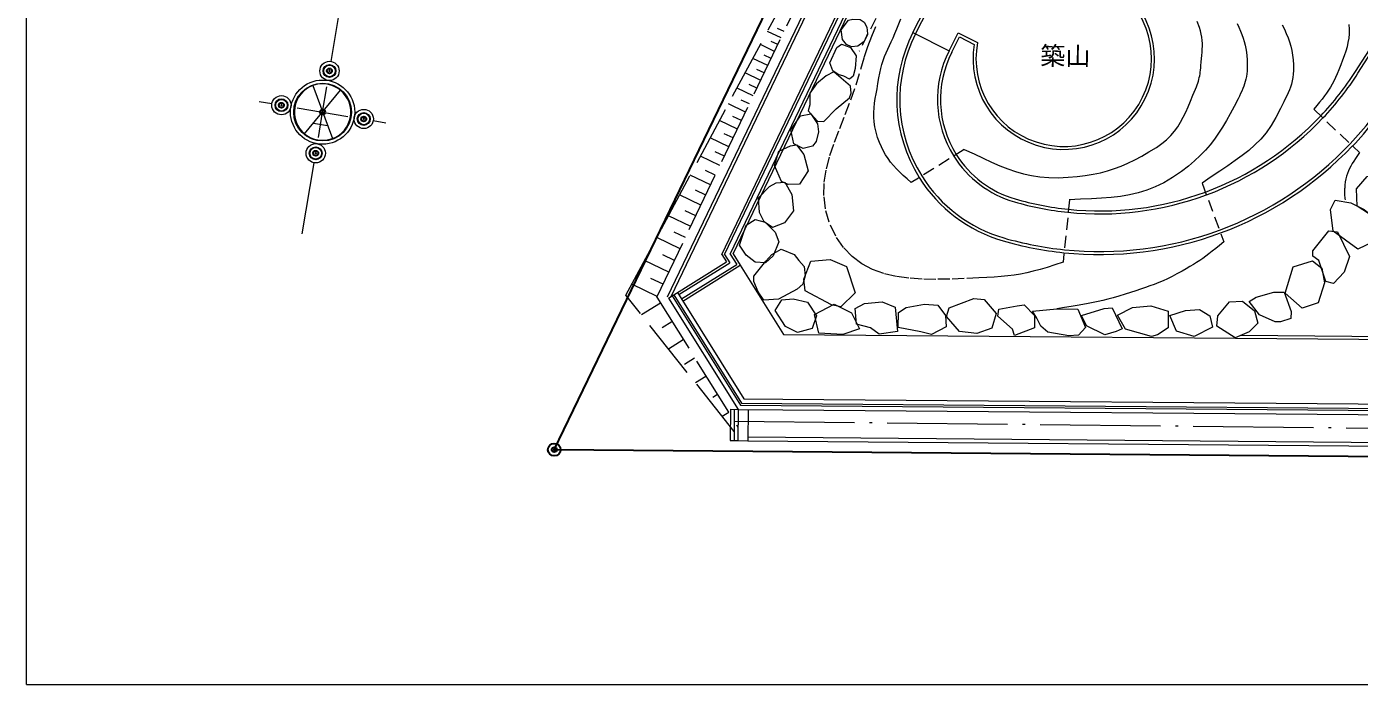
# Model space of a CAD drawing. Units: millimetres, scale not verified. Extents: x -94331 to 144568, y -56598 to 62562.
# Drawn here: x -94331 to -41191, y -50438 to -24210 of the extents above; entities that cross this region are included whole.
import ezdxf
from ezdxf.enums import TextEntityAlignment as Align

# ---------------------------------------------------------------- set-up
doc = ezdxf.new("R2010")
doc.units = ezdxf.units.MM
doc.header["$LTSCALE"] = 400
doc.header["$PDMODE"] = 32
doc.header["$PDSIZE"] = 200
for name, pattern in [('DASHED', [7.5, 6, -1.5]), ('DASHED1', [1.8, 1.2, -0.6]), ('LONG_DASHED_DOTTED', [15.25, 12, -1.5, 0.25, -1.5])]:
    doc.linetypes.add(name, pattern=pattern)
for name, color, linetype, lineweight in [('0-0_芯', 1, 'Continuous', 30), ('0-2_壁', 7, 'Continuous', 9), ('0-3_建具', 7, 'DASHED1', 9), ('0-F_0', 7, 'Continuous', 9)]:
    doc.layers.add(name, color=color, linetype=linetype, lineweight=lineweight)
doc.layers.add('0-7_ハッチ', color=7, linetype='Continuous')
doc.styles.add('ＭＳ ゴシック', font='')
doc.styles.get('ＭＳ ゴシック').set_extended_font_data('MS Gothic')

msp = doc.modelspace()

# ---------------------------------------------------------------- linework, layer by layer
at = {"layer": '0-0_芯', "color": 7, "lineweight": 9}
for p, q in [((-82193.4, -25597.4), (-81265.6, -20042.4)), ((-82925.3, -26562.4), (-82136.3, -28672.5)), ((-83247.3, -28486.6), (-81814.3, -26748.3)), ((-85055.8, -27195.7), (-84550.8, -27280.1)), ((-83540.8, -27448.7), (-81520.8, -27786.1)), ((-82889.8, -28052.9), (-82333.2, -28146)), ((-80510.8, -27954.8), (-80005.8, -28039.2)), ((-83341.1, -32469.1), (-82868.2, -29637.5))]:
    msp.add_line(p, q, dxfattribs=at)
at = {"layer": '0-0_芯'}
msp.add_lwpolyline([(35109.2, 7848.5), (35408.3, 7825.7), (35218, 5327.1), (35201.4, 3158.4), (37913.4, 2928.8), (35928.5, -42009), (-73293, -41079.1), (-64436, -22732.8), (-64353, 4358), (-64252, 15146.2), (-63056, 16374.1)], dxfattribs=at)
at = {"layer": '0-0_芯', "color": 7, "lineweight": 9}
msp.add_lwpolyline([(-82699.5, -28627.4), (-82530.8, -27617.4), (-82362.1, -26607.4)], dxfattribs=at)
for centre, radius in [((-82256.7, -25976.2), 384), ((-82256.7, -25976.2), 256), ((-82256.7, -25976.2), 230.4), ((-82530.8, -27617.4), 1280), ((-82530.8, -27617.4), 1152), ((-84172.1, -27343.3), 384), ((-84172.1, -27343.3), 256), ((-84172.1, -27343.3), 230.4), ((-80889.6, -27891.6), 384), ((-80889.6, -27891.6), 256), ((-80889.6, -27891.6), 230.4), ((-82804.9, -29258.7), 384), ((-82804.9, -29258.7), 256), ((-82804.9, -29258.7), 230.4)]:
    msp.add_circle(centre, radius, dxfattribs=at)
at = {"layer": '0-0_芯'}
msp.add_circle((-73293, -41079.1), 250, dxfattribs=at)
at = {"layer": '0-0_芯', "color": 7, "lineweight": 9}
for start, end in [(110.5, 230.5), (50.5, 110.5), (290.5, 50.5), (230.5, 290.5)]:
    msp.add_arc((-82530.8, -27617.4), 1126.4, start, end, dxfattribs=at)
at = {"layer": '0-0_芯', "color": 7}
for p in [(-82256.7, -25976.2), (-84172.1, -27343.3), (-82530.8, -27617.4), (-80889.6, -27891.6), (-82804.9, -29258.7)]:
    msp.add_point(p, dxfattribs=at)
at = {"layer": '0-0_芯'}
msp.add_point((-73293, -41079.1), dxfattribs=at)
at = {"layer": '0-2_壁', "linetype": 'DASHED'}
for p, q in [((-70438.6, -34914.1), (-63272, -21572.4)), ((-64251.2, -24658), (-64790.7, -24399.6)), ((-64127.7, -24400.2), (-64385.5, -24276.7)), ((-58991.8, -24442.5), (-57546.1, -25173.3)), ((-64509.5, -25197.5), (-65074, -24927.1)), ((-64380.4, -24927.7), (-64650.1, -24798.6)), ((-64779.9, -25762), (-65370.5, -25479.1)), ((-64644.7, -25479.7), (-64926.9, -25344.6)), ((-64921.3, -26057.3), (-65216.6, -25915.9)), ((-65062.7, -26352.6), (-65680.8, -26056.7)), ((-65210.7, -26661.7), (-65519.7, -26513.7)), ((-65358.7, -26970.7), (-66005.4, -26661)), ((-65668.4, -27617.4), (-66345, -27293.3)), ((-65513.5, -27294), (-65836.9, -27139.2)), ((-65992.4, -28294), (-66700.4, -27955)), ((-65830.4, -27955.7), (-66168.7, -27793.7)), ((-66331.5, -29002.1), (-67072.3, -28647.3)), ((-66161.9, -28648), (-66516, -28478.5)), ((-66508.9, -29372.5), (-66879.3, -29195.1)), ((-66686.3, -29742.9), (-67461.5, -29371.7)), ((-67057.5, -30518.1), (-67868.6, -30129.7)), ((-66871.9, -30130.5), (-67259.5, -29944.9)), ((-67251.7, -30923.7), (-67657.3, -30729.5)), ((-67445.9, -31329.2), (-68294.6, -30922.8)), ((-67852.4, -32178), (-68740.4, -31752.7)), ((-67649.1, -31753.6), (-68073.5, -31550.4)), ((-68065, -32622), (-68509, -32409.4)), ((-68277.6, -33066), (-69206.9, -32621)), ((-68500.1, -33530.6), (-68964.7, -33308.1)), ((-68722.6, -33995.3), (-69694.9, -33529.6)), ((-69188.2, -34967.6), (-70205.6, -34480.4)), ((-68955.4, -34481.4), (-69441.6, -34248.6)), ((-66122.7, -40351), (-70438.6, -34914.1)), ((-69204.7, -35002), (-65971.3, -40179.4)), ((-69059.2, -35235), (-69811.1, -35704.6)), ((-68990.2, -36202), (-68605.4, -35961.7)), ((-68739, -37055.2), (-68151.6, -36688.3)), ((-68095.6, -37663.5), (-67697.7, -37415)), ((-67666.9, -38405.8), (-67243.9, -38141.6)), ((-66976.9, -38985), (-66790.1, -38868.3)), ((-66336.3, -39594.9), (-66594.8, -39756.4)), ((-66265.4, -39468.9), (-66275.8, -40715.5))]:
    msp.add_line(p, q, dxfattribs=at)
at = {"layer": '0-2_壁'}
for p, q in [((-68771.8, -34977.8), (-62445.9, -21768)), ((-68635.1, -34970.2), (-62325.4, -21794.2)), ((-66614.4, -33297.4), (-61220.9, -22034.6)), ((-66500.5, -33291), (-61120.5, -22056.4)), ((-66272.6, -33278.3), (-60919.7, -22100.1)), ((-66158.7, -33271.9), (-60819.2, -22122)), ((-58991.8, -24442.4), (-57655.7, -21799.5)), ((-58884.7, -24496.6), (-57548.6, -21853.7)), ((-41345.9, -26002.3), (-40255.9, -24311.8)), ((-41245, -26067.3), (-40155, -24376.9)), ((-57546.1, -25173.3), (-57183.6, -24456.3)), ((-57439, -25227.5), (-57130.9, -24618.1)), ((-57183.6, -24456.3), (-56418.1, -24848.2)), ((-57130.9, -24618.1), (-56551.3, -24914.8)), ((-66614.4, -33297.4), (-66429.8, -33592.9)), ((-66500.5, -33291), (-66292, -33624.8)), ((-66272.6, -33278.3), (-66016.5, -33688.5)), ((-66158.7, -33271.9), (-65878.7, -33720.3)), ((-68736.9, -35033.7), (-66429.8, -33592.9)), ((-68327.7, -34896.1), (-66292, -33624.8)), ((-68221.7, -35065.7), (-66016.5, -33688.5)), ((-68168.8, -35150.5), (-65878.7, -33720.3)), ((-65878.7, -33720.3), (-64151.2, -36486.3)), ((-68736.9, -35033.7), (-65965.4, -39471.4)), ((-68592.7, -34943.7), (-65870.7, -39302.2)), ((-68524.8, -34901.3), (-65826.1, -39222.5)), ((-68380.6, -34811.2), (-65731.4, -39053.3)), ((-45910.3, -36517.5), (-37926.4, -36583.6)), ((-65870.7, -39302.2), (35258.9, -40140.2)), ((-65826.1, -39222.5), (35259.6, -40060.2)), ((-66265.4, -39468.9), (-65965.4, -39471.4)), ((-66115.4, -39470.2), (-66125.8, -40716.8)), ((-65965.4, -39471.4), (-65975.8, -40718)), ((-65565.5, -39474.7), (-65575.8, -40721.4)), ((-66275.8, -40715.5), (-65975.8, -40718)), ((-65975.8, -40718), (-65575.8, -40721.4)), ((-65575.8, -40721.4), (35246.7, -41575.4)), ((-65574.6, -40571.4), (35248, -41425.4))]:
    msp.add_line(p, q, dxfattribs=at)
at = {"layer": '0-2_壁', "linetype": 'LONG_DASHED_DOTTED'}
msp.add_line((-66119.4, -39942.3), (35251.2, -41040), dxfattribs=at)
at = {"layer": '0-2_壁', "linetype": 'DASHED'}
msp.add_lwpolyline([(-69204.7, -35002), (-62827.4, -21684.9), (-63286, 3763.3), (-63272, -21572.4)], dxfattribs=at)
at = {"layer": '0-2_壁'}
for points in [[(-60931.7, -24037), (-60833.3, -24229.2), (-60796.5, -24494.9), (-60934, -24802.6), (-61183.6, -24987.5), (-61440.5, -25011.4), (-61639.9, -24922.6), (-61794.7, -24721.2), (-61852.3, -24342.2), (-61566.2, -23957.5), (-61391.8, -23911.1), (-61100.4, -23922.4)], [(-61525.8, -26307.1), (-61742.2, -26183.4), (-61967.8, -26111.8), (-62184.1, -25970.7), (-62303.1, -25647.7), (-62028.1, -25041.1), (-61835.5, -24903.5), (-61610, -24992.5), (-61479.9, -25037.1), (-61256.7, -25378.4), (-61295.8, -25874), (-61376.7, -26177.9)], [(-62141, -26014.6), (-62446.9, -26168.5), (-62841.3, -26495.7), (-63096.8, -26858.9), (-63100.9, -27328.7), (-63163.8, -27563.1), (-62793.3, -27975.3), (-62549.8, -27994.8), (-62049.4, -27485.8), (-61523.5, -27046.7), (-61452.3, -26864.6), (-61484.7, -26585.9), (-61856.1, -26269.4)], [(-63470.2, -27769.3), (-63060.5, -27685.8), (-62794.2, -28079.7), (-62762.3, -28410.6), (-62852.6, -28792.7), (-62993.4, -28974.2), (-63368.4, -29066.6), (-63740.9, -28880.6), (-63857.8, -28322.7)], [(-64343.9, -29179.9), (-63872.1, -28957.8), (-63628.2, -28925.1), (-63335.7, -29310.5), (-63167.3, -29955.9), (-63520, -30492.2), (-63972.6, -30505.7), (-64232.6, -30381.6), (-64505.5, -29752.8)], [(-41301.2, -30671.2), (-40879.3, -30187.6), (-40530.7, -30121.1), (-40225.7, -31063.4), (-40261.7, -31202.3), (-40472, -31374.5), (-40787.9, -31685), (-41272.4, -31367.5)], [(-63755.5, -31551.7), (-64107.8, -32035.9), (-64596.7, -32223), (-64925.3, -31993.9), (-65113.5, -31626.9), (-65143.2, -31034.9), (-64704.2, -30586.3), (-64441.8, -30432), (-64093.7, -30417.6), (-63819.5, -30907.3)], [(-42229.6, -32361.3), (-42338.6, -31506.6), (-42148.8, -31128.1), (-41534.8, -31231.2), (-40995.2, -31495.4), (-40537.7, -31872.1), (-40571.6, -32450.3), (-40643.7, -32785.4), (-41245.3, -33078.9)], [(-64336.1, -32795.7), (-64567.2, -33350.6), (-64865.4, -33626.4), (-65282.9, -33605.4), (-65645.9, -33323.8), (-65903.4, -32921.3), (-65635.4, -32123.1), (-65285.4, -31900), (-64886.1, -32007.9), (-64489.4, -32411.6)], [(-43040.7, -33153.1), (-42407.2, -32358.1), (-42059.5, -32396), (-41580.8, -33374.7), (-41795.1, -33999.3), (-42216.7, -34448), (-42529.3, -34375.7), (-42800.4, -33538), (-43042.5, -33361.9)], [(-63282.1, -34144.1), (-63376.8, -34472.6), (-63607.8, -34676.1), (-64348.2, -35076.6), (-64940.9, -35115), (-65159.3, -34779.2), (-65341.4, -34374.6), (-65336.5, -34165.8), (-64852.6, -33567.9), (-64620, -33294.8), (-64249.4, -33077.2), (-63732.3, -33298.1), (-63546.2, -33528.7), (-63325.8, -33777.5)], [(-63062.8, -33557.8), (-62296.6, -33494.9), (-61637.8, -33779.1), (-61298.9, -34826.2), (-61860.6, -35378.1), (-62242.8, -35305.2), (-63282, -34739.3), (-63347.6, -34286.2)], [(-42836.3, -35226.7), (-43464.6, -35430), (-44155.4, -34832.3), (-43833.1, -33791), (-43065.4, -33554.1), (-42685, -33835.8), (-42585.7, -34428.4)], [(-64222.8, -35107.2), (-63769.9, -35059), (-63196.9, -35203.2), (-62836.2, -35745.8), (-63014.6, -36248.9), (-63590.2, -36400.5), (-64075.4, -36170), (-64487.4, -35522.6)], [(-56438.8, -36441.7), (-57134.2, -36366.1), (-57651, -35769.9), (-57543.6, -35422.8), (-56565.8, -35048.5), (-56148.5, -35086.9), (-55666.2, -35648), (-55845.3, -36238.1)], [(-43917.9, -35847.2), (-44340.9, -35982.7), (-44545.5, -35980.9), (-45169.5, -35697.1), (-45582.5, -35171.4), (-45302.6, -34999.8), (-44604.8, -34797.1), (-44187.2, -34800.7), (-43915.4, -35568.8)], [(-62742.9, -36428.1), (-62911.2, -35683.6), (-62132.4, -35271.6), (-61435.7, -35618.4), (-61128.3, -36258.3), (-61782.2, -36489.1)], [(-60916.2, -35243.5), (-60219.5, -35180), (-59699.3, -35393.3), (-59603.5, -36368.7), (-60335.2, -36466.7), (-60681.1, -36220.1), (-61236.7, -36076), (-61300.8, -35449)], [(-59256.1, -35403.8), (-58524.1, -35270.9), (-58002.3, -35310.3), (-57692.8, -35730.7), (-57661.9, -36183.4), (-58256.3, -36491.4), (-58673, -36383.4), (-59576.3, -36201.5), (-59571.1, -35609.8)], [(-54144.8, -36216.8), (-54948, -36523.1), (-55015.5, -36278.8), (-55602.5, -35751.7), (-55565.3, -35473.6), (-54833.3, -35340.7), (-54554.6, -35308.4), (-54140.6, -35729.6)], [(-52392.4, -36514.1), (-52775.5, -36545.5), (-53609.5, -36399), (-53885.8, -36153), (-54057.1, -35838.2), (-54228.6, -35558.3), (-53253.3, -35462.4), (-52418.1, -35469.7), (-52111.2, -36203.3)], [(-51340.9, -36498.1), (-52068.6, -36143.7), (-52273.8, -35724.3), (-51366.5, -35453.8), (-51053, -35421.7), (-50642.7, -36260.6), (-50887.2, -36362.9)], [(-49478.9, -36564.1), (-50520.5, -36276.6), (-50828.9, -35717.1), (-50234.5, -35409), (-49503.1, -35345.8), (-48808.9, -35560.7), (-48814.6, -36221.9), (-49234.7, -36496.7)], [(-47050, -36193.5), (-47784.2, -36569.9), (-48478.4, -36355), (-48751.3, -35726.2), (-48123.1, -35522.9), (-47565.9, -35492.9), (-47150.5, -35740.2)], [(-46143, -36616.9), (-46869.9, -36158.1), (-46831.4, -35740.8), (-46374.1, -35187.9), (-45851.8, -35157.6), (-45368, -35544.7), (-45233, -36033.1), (-45584.1, -36378.1)]]:
    msp.add_lwpolyline(points, close=True, dxfattribs=at)
for points in [[(-64151.2, -36486.3), (-37927.4, -36703.6), (-4632.4, -36979.5)], [(-65731.4, -39053.3), (-64172.6, -39066.2), (-37948.8, -39283.5), (-4653.8, -39559.4), (35261.1, -39890.2)], [(-65965.4, -39471.4), (-64176.1, -39486.2), (-37952.3, -39703.5), (-4657.3, -39979.4), (35257.4, -40310.2)]]:
    msp.add_lwpolyline(points, dxfattribs=at)
for centre, radius, start, end in [((-52976.8, -25486.5), 3620, 170.91353, 136.80909), ((-52976.8, -25486.5), 3500, 169.49247, 138.27406), ((-53764.7, -27113.4), 5870, 152.89092, 212.05066), ((-53764.7, -27113.4), 5750, 152.92886, 212.05066), ((-53764.7, -27113.4), 4250, 152.8396, 212.05066), ((-53764.7, -27113.4), 4130, 152.89092, 212.05066), ((-51540.3, -19428.8), 12130, 316.57082, 327.18577), ((-51539.3, -19429.7), 12248.7, 316.57053, 327.18663), ((-51540.3, -19428.8), 13750, 316.57082, 327.18577), ((-51540.3, -19428.8), 13879.3, 316.57082, 327.18577), ((-51540.3, -19428.8), 12130, 290.30829, 316.57082), ((-51540.3, -19428.8), 12250, 290.30829, 316.57082), ((-51540.3, -19428.8), 13750, 290.30829, 316.57082), ((-51540.3, -19428.8), 13870, 290.30829, 316.57082), ((-53764.7, -27113.4), 4250, 212.05066, 253.85631), ((-53764.7, -27113.4), 4130, 212.05066, 253.85631), ((-53764.7, -27113.4), 5870, 212.05066, 253.85631), ((-53764.7, -27113.4), 5750, 212.05066, 253.85631), ((-51540.3, -19428.8), 12130, 264.04577, 290.30829), ((-51540.3, -19428.8), 12250, 253.85631, 264.04577), ((-51540.3, -19428.8), 12130, 253.85631, 264.04577), ((-51540.3, -19428.8), 12250, 264.04577, 290.30829), ((-51540.3, -19428.8), 13750, 264.10867, 290.30829), ((-51540.3, -19428.8), 13870, 253.85631, 264.04577), ((-51540.3, -19428.8), 13750, 253.85631, 264.10867), ((-51540.3, -19428.8), 13870, 264.04577, 290.30829)]:
    msp.add_arc(centre, radius, start, end, dxfattribs=at)
at = {"layer": '0-3_建具'}
for p, q in [((-59485.5, -21964.2), (-61132.6, -25181.5)), ((-42884.9, -27358.6), (-43007.2, -27506.5)), ((-43007.2, -27506.5), (-41191.6, -29225.1)), ((-56943.1, -29103.4), (-59062.1, -30430.1)), ((-47462.2, -30448.5), (-46594.6, -32793)), ((-52746.4, -31116.8), (-53003, -33603.6))]:
    msp.add_line(p, q, dxfattribs=at)
for points in [[(-59062.1, -30430.1), (-59225.4, -30281.7), (-59377, -30141.4), (-59517.6, -30006.5), (-59647.9, -29874.6), (-59768.6, -29743.1), (-59880.2, -29609.6), (-59983.6, -29471.5), (-60079.4, -29326.4), (-60168.3, -29171.6), (-60250.9, -29004.7), (-60327.9, -28823.3), (-60400.1, -28624.7), (-60463.9, -28410.8), (-60508.7, -28207.3), (-60536.7, -28011.9), (-60549.6, -27822.4), (-60549.6, -27636.5), (-60538.5, -27452.1), (-60518.4, -27266.8), (-60491.1, -27078.6), (-60458.8, -26885.1), (-60423.3, -26684.2), (-60386.6, -26473.6), (-60350.6, -26251.1), (-60316.6, -26058.7), (-60275.7, -25880.7), (-60228.8, -25714.3), (-60176.4, -25557), (-60119.2, -25406.1), (-60057.8, -25258.7), (-59992.8, -25112.4), (-59924.9, -24964.2), (-59854.6, -24811.7), (-59782.7, -24652), (-59709.8, -24482.6), (-59636.4, -24300.6), (-59473.1, -23895.7)], [(-60629.8, -24594.6), (-60464.8, -24208.9)], [(-47632, -26457.9), (-47608.9, -26384.5), (-47588.9, -26312.5), (-47571.6, -26241), (-47556.8, -26168.8), (-47543.9, -26095), (-47532.8, -26018.7), (-47523.1, -25938.8), (-47514.3, -25854.3), (-47506.2, -25764.3), (-47493.4, -25620.5), (-47480.7, -25484.8), (-47469.1, -25355.8), (-47459.3, -25231.8), (-47452.5, -25111.3), (-47449.6, -24992.9), (-47451.4, -24875.1), (-47458.9, -24756.3), (-47473.1, -24634.9), (-47494.8, -24509.5), (-47525.1, -24378.6), (-47564.8, -24240.7), (-47651.6, -24007.9)], [(-46068.8, -24077.3), (-45996.9, -24234.5), (-45932, -24384.2), (-45874.1, -24528)], [(-44266.8, -24138.3), (-44181.3, -24313.4), (-44103.9, -24483.8), (-44034.9, -24651.8), (-43974.6, -24819.6), (-43923.5, -24989.6), (-43881.9, -25164), (-43850, -25345.1), (-43828.4, -25535.3), (-43817.3, -25736.7), (-43817, -25951.7), (-43825.3, -26102.9), (-43842.2, -26243.3), (-43867.1, -26374.9), (-43899.1, -26499.6), (-43937.8, -26619.3), (-43982.3, -26735.8)], [(-41610.6, -24122.8), (-41597.9, -24310.4), (-41599.9, -24491.6), (-41615.5, -24668.2), (-41643.7, -24842.2), (-41683.2, -25015.4), (-41733.1, -25189.8), (-41792.2, -25367.1), (-41859.4, -25549.2), (-41933.6, -25738.1), (-42013.6, -25935.6), (-42081, -26095.9), (-42146.8, -26242.4), (-42212.3, -26377.7), (-42278.9, -26504.3), (-42347.9, -26624.7), (-42420.5, -26741.4), (-42498.2, -26857), (-42582.1, -26974), (-42673.7, -27094.9), (-42774.1, -27222.3), (-42884.9, -27358.6)], [(-53003, -33603.6), (-53333.4, -33714.3), (-53638.3, -33810.6), (-53922.5, -33893.8), (-54191, -33964.8), (-54448.7, -34024.9), (-54700.5, -34075.1), (-54951.4, -34116.6), (-55206.3, -34150.4), (-55470.2, -34177.7), (-55747.8, -34199.6), (-56044.3, -34217.2), (-56364.5, -34231.7), (-56942.5, -34255.8), (-57514.2, -34276.9), (-58076, -34286.9), (-58624, -34277.9), (-59154.7, -34241.9), (-59664.1, -34170.8), (-60148.7, -34056.7), (-60604.7, -33891.7), (-61028.3, -33667.6), (-61415.8, -33376.5), (-61763.5, -33010.4), (-62067.6, -32561.4), (-62328.2, -32010.2), (-62482.4, -31470.1), (-62543.4, -30937.8), (-62524.5, -30409.6), (-62438.7, -29882.1), (-62299.4, -29351.6), (-62119.5, -28814.8), (-61912.3, -28268.1), (-61691.1, -27707.9), (-61468.8, -27130.7), (-61258.8, -26533.1), (-61074.1, -25911.4), (-60937, -25438.5), (-60788, -25002), (-60629.8, -24594.6)], [(-45874.1, -24528), (-45823.2, -24667.8), (-45779.2, -24805.5), (-45742.1, -24942.7), (-45711.9, -25081.3), (-45688.4, -25223.1), (-45671.7, -25369.9), (-45661.7, -25523.4), (-45658.4, -25685.5), (-45661.6, -25858), (-45668.4, -25978.8), (-45679.5, -26091.7), (-45694.9, -26198.3), (-45714.6, -26299.7), (-45738.6, -26397.3), (-45767, -26492.4), (-45799.7, -26586.5), (-45836.8, -26680.7), (-45878.1, -26776.5), (-45923.9, -26875.2), (-45974, -26978), (-46028.5, -27086.5), (-46187.1, -27395.7), (-46340.8, -27685.6), (-46492.5, -27958.3), (-46645.4, -28215.8), (-46802.6, -28460.2), (-46967.1, -28693.8), (-47142.1, -28918.5), (-47330.6, -29136.5), (-47535.8, -29350), (-47760.6, -29561), (-48008.3, -29771.7), (-48281.9, -29984.1), (-48638.2, -30230.8), (-48985.9, -30435.5), (-49328.5, -30602.4), (-49669.5, -30735.7), (-50012.4, -30840), (-50360.7, -30919.3)], [(-56943.1, -29103.4), (-56556.4, -29286.9), (-56195, -29457.4), (-55853.6, -29613.7), (-55526.8, -29754.9), (-55209.3, -29879.9), (-54895.8, -29987.8), (-54580.8, -30077.4), (-54259.1, -30147.8), (-53925.3, -30198), (-53573.9, -30226.8), (-53199.8, -30233.4), (-52797.5, -30216.6), (-52448.2, -30187), (-52120.5, -30147.3), (-51811.2, -30096.8), (-51516.8, -30034.7), (-51233.9, -29960.1), (-50958.9, -29872.3), (-50688.6, -29770.5), (-50419.3, -29653.8), (-50147.9, -29521.5), (-49870.7, -29372.7), (-49584.3, -29206.7), (-49285.4, -29022.7), (-49068.4, -28873.4), (-48878, -28717.5), (-48711, -28554.4), (-48564.1, -28383.8), (-48434.1, -28205.2), (-48317.7, -28018.2), (-48211.6, -27822.4), (-48112.7, -27617.3), (-48017.7, -27402.6), (-47923.2, -27177.8), (-47826.1, -26942.5), (-47723.1, -26696.3), (-47688.7, -26612.8), (-47658.4, -26533.6), (-47632, -26457.9)], [(-43982.3, -26735.8), (-44031.9, -26851.2), (-44086.1, -26967.2), (-44144, -27085.9), (-44205.1, -27209.1), (-44268.6, -27338.7), (-44333.8, -27476.7), (-44515, -27836.6), (-44706.4, -28155.3), (-44909.3, -28439), (-45124.8, -28694), (-45354.5, -28926.4), (-45599.4, -29142.7), (-45860.9, -29348.9), (-46140.3, -29551.4), (-46438.8, -29756.3), (-46757.8, -29970), (-47098.5, -30198.6), (-47462.2, -30448.5)], [(-41191.6, -29225.1), (-41269.2, -29350.4), (-41341.8, -29465.4), (-41409.4, -29572.2), (-41471.7, -29673.2), (-41528.7, -29770.4), (-41580.2, -29866.1), (-41626.1, -29962.4), (-41666.1, -30061.5), (-41700.2, -30165.6), (-41728.2, -30276.8), (-41750, -30397.4), (-41765.4, -30529.6), (-41770.2, -30584.4), (-41774.4, -30635.2), (-41777.9, -30682.7), (-41780.6, -30728), (-41782.3, -30771.9), (-41783, -30815.4), (-41782.5, -30859.3), (-41780.6, -30904.6), (-41777.4, -30952.2), (-41772.5, -31003), (-41766, -31057.8), (-41757.7, -31117.8)], [(-50360.7, -30919.3), (-50717.8, -30978.2), (-51087.4, -31020.8), (-51472.8, -31051.6), (-51877.6, -31074.7), (-52305.2, -31094.6), (-52759.2, -31115.5)], [(-46594.6, -32793), (-46764.8, -32931.5), (-46919, -33055.6), (-47060.2, -33167.5), (-47191.5, -33269.1), (-47316.1, -33362.5), (-47437, -33449.9), (-47557.4, -33533.2), (-47680.4, -33614.5), (-47809.1, -33695.9), (-47946.5, -33779.4), (-48095.9, -33867.1), (-48260.3, -33961.1), (-48462.7, -34072.6), (-48654.9, -34172.4), (-48839, -34262.2), (-49017.6, -34343.5), (-49193.1, -34417.9), (-49367.9, -34486.9), (-49544.3, -34552.1), (-49724.7, -34615), (-49911.6, -34677.3), (-50107.3, -34740.5), (-50314.3, -34806.2), (-50535, -34875.9), (-50781.7, -34952.4), (-51007.6, -35019), (-51217.8, -35077.3), (-51417.5, -35128.5), (-51611.8, -35174.3), (-51805.8, -35216), (-52004.7, -35255), (-52213.7, -35293), (-52437.9, -35331.2), (-52682.5, -35371.3), (-52952.6, -35414.5), (-53253.3, -35462.4)]]:
    msp.add_lwpolyline(points, dxfattribs=at)
at = {"layer": '0-F_0'}
for q in [(-94331.1, 62562.1), (69468.9, -50437.9)]:
    msp.add_line((-94331.1, -50437.9), q, dxfattribs=at)

# ---------------------------------------------------------------- texts
at = {"layer": '0-7_ハッチ', "style": 'ＭＳ ゴシック'}
msp.add_text('築山', height=733.1, rotation=359.5, dxfattribs=at).set_placement((-53918.4, -25954.5), align=Align.BOTTOM_LEFT)

doc.saveas('drawing.dxf')
